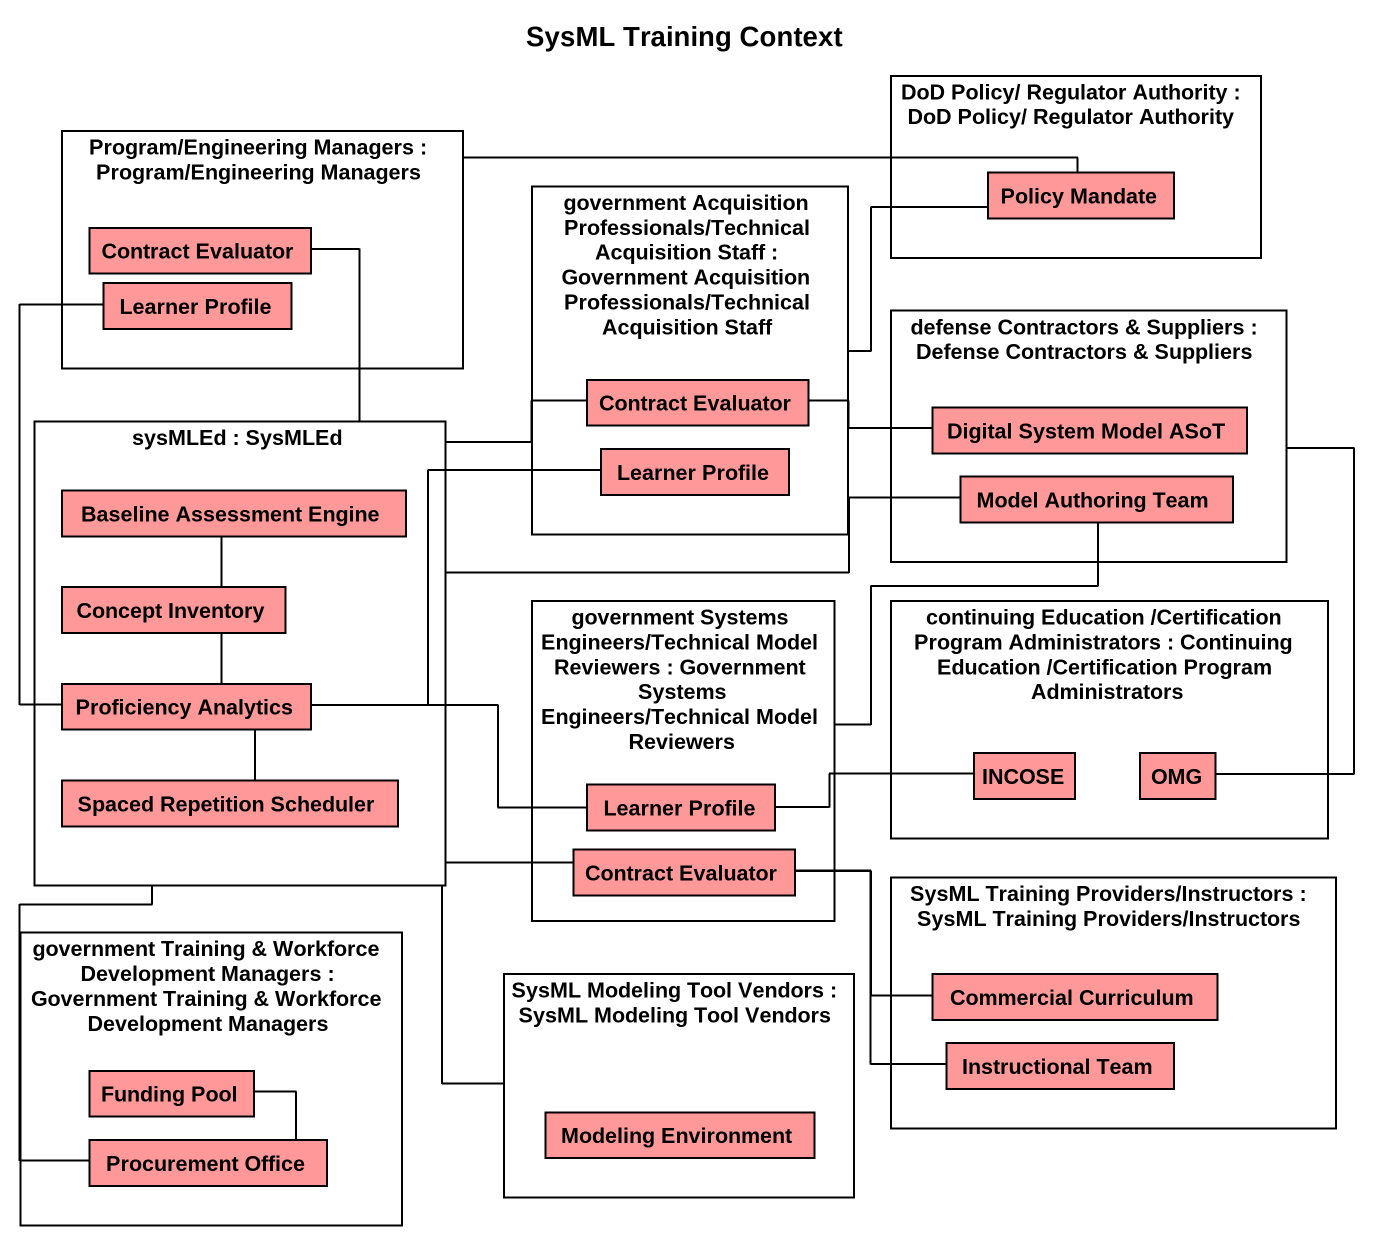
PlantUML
@startuml
title SysML Training Context
rectangle "DoD Policy/ Regulator Authority : DoD Policy/ Regulator Authority" as DoD_Policy_Regulator {
  rectangle "Policy Mandate" as Policy_Mandate #FF9999
}
rectangle "Program/Engineering Managers : Program/Engineering Managers" as Program_Engineering_Managers {
  rectangle "Contract Evaluator" as Contract_Evaluator #FF9999
  rectangle "Learner Profile" as Learner_Profile #FF9999
}
rectangle "government Acquisition Professionals/Technical Acquisition Staff : Government Acquisition Professionals/Technical Acquisition Staff" as government_Acquisition {
  rectangle "Contract Evaluator" as Contract_Evaluator_2 #FF9999
  rectangle "Learner Profile" as Learner_Profile_2 #FF9999
}
rectangle "defense Contractors & Suppliers : Defense Contractors & Suppliers" as defense_Contractors {
  rectangle "Digital System Model ASoT" as Digital_System_Model_ASoT #FF9999
  rectangle "Model Authoring Team" as Model_Authoring_Team #FF9999
}
rectangle "sysMLEd : SysMLEd" as sysMLEd {
  rectangle "Baseline Assessment Engine" as Baseline_Assessment_Engine #FF9999
  rectangle "Concept Inventory" as Concept_Inventory #FF9999
  rectangle "Proficiency Analytics" as Proficiency_Analytics #FF9999
  rectangle "Spaced Repetition Scheduler" as Spaced_Repetition_Scheduler #FF9999
}
rectangle "government Systems Engineers/Technical Model Reviewers : Government Systems Engineers/Technical Model Reviewers" as government_Systems {
  rectangle "Learner Profile" as Learner_Profile_3 #FF9999
  rectangle "Contract Evaluator" as Contract_Evaluator_3 #FF9999
}
rectangle "continuing Education /Certification Program Administrators : Continuing Education /Certification Program Administrators" as continuing_Education {
  rectangle INCOSE #FF9999
  rectangle OMG #FF9999
}
rectangle "SysML Training Providers/Instructors : SysML Training Providers/Instructors" as SysML_Training_Providers {
  rectangle "Commercial Curriculum" as Commercial_Curriculum #FF9999
  rectangle "Instructional Team" as Instructional_Team #FF9999
}
rectangle "government Training & Workforce Development Managers : Government Training & Workforce Development Managers" as government_Training {
  rectangle "Funding Pool" as Funding_Pool #FF9999
  rectangle "Procurement Office" as Procurement_Office #FF9999
}
rectangle "SysML Modeling Tool Vendors : SysML Modeling Tool Vendors" as SysML_Modeling_Tool_Vendors {
  rectangle "Modeling Environment" as Modeling_Environment #FF9999
}
Policy_Mandate -left- Program_Engineering_Managers
Policy_Mandate -left- government_Acquisition
Contract_Evaluator -- sysMLEd
Contract_Evaluator_2 -left- sysMLEd
Digital_System_Model_ASoT -left- Contract_Evaluator_2
Baseline_Assessment_Engine -- Concept_Inventory
Model_Authoring_Team -left- sysMLEd
Model_Authoring_Team -- government_Systems
Concept_Inventory -- Proficiency_Analytics
Proficiency_Analytics -up- Learner_Profile
Proficiency_Analytics -right- Learner_Profile_2
Proficiency_Analytics -- Spaced_Repetition_Scheduler
Proficiency_Analytics -right- Learner_Profile_3
INCOSE -left- Learner_Profile_3
OMG -up- defense_Contractors
Contract_Evaluator_3 -left- sysMLEd
Contract_Evaluator_3 -right- Commercial_Curriculum
SysML_Modeling_Tool_Vendors -up- sysMLEd
Instructional_Team -left- Contract_Evaluator_3
Procurement_Office -up- sysMLEd
Procurement_Office -up- Funding_Pool
@enduml
